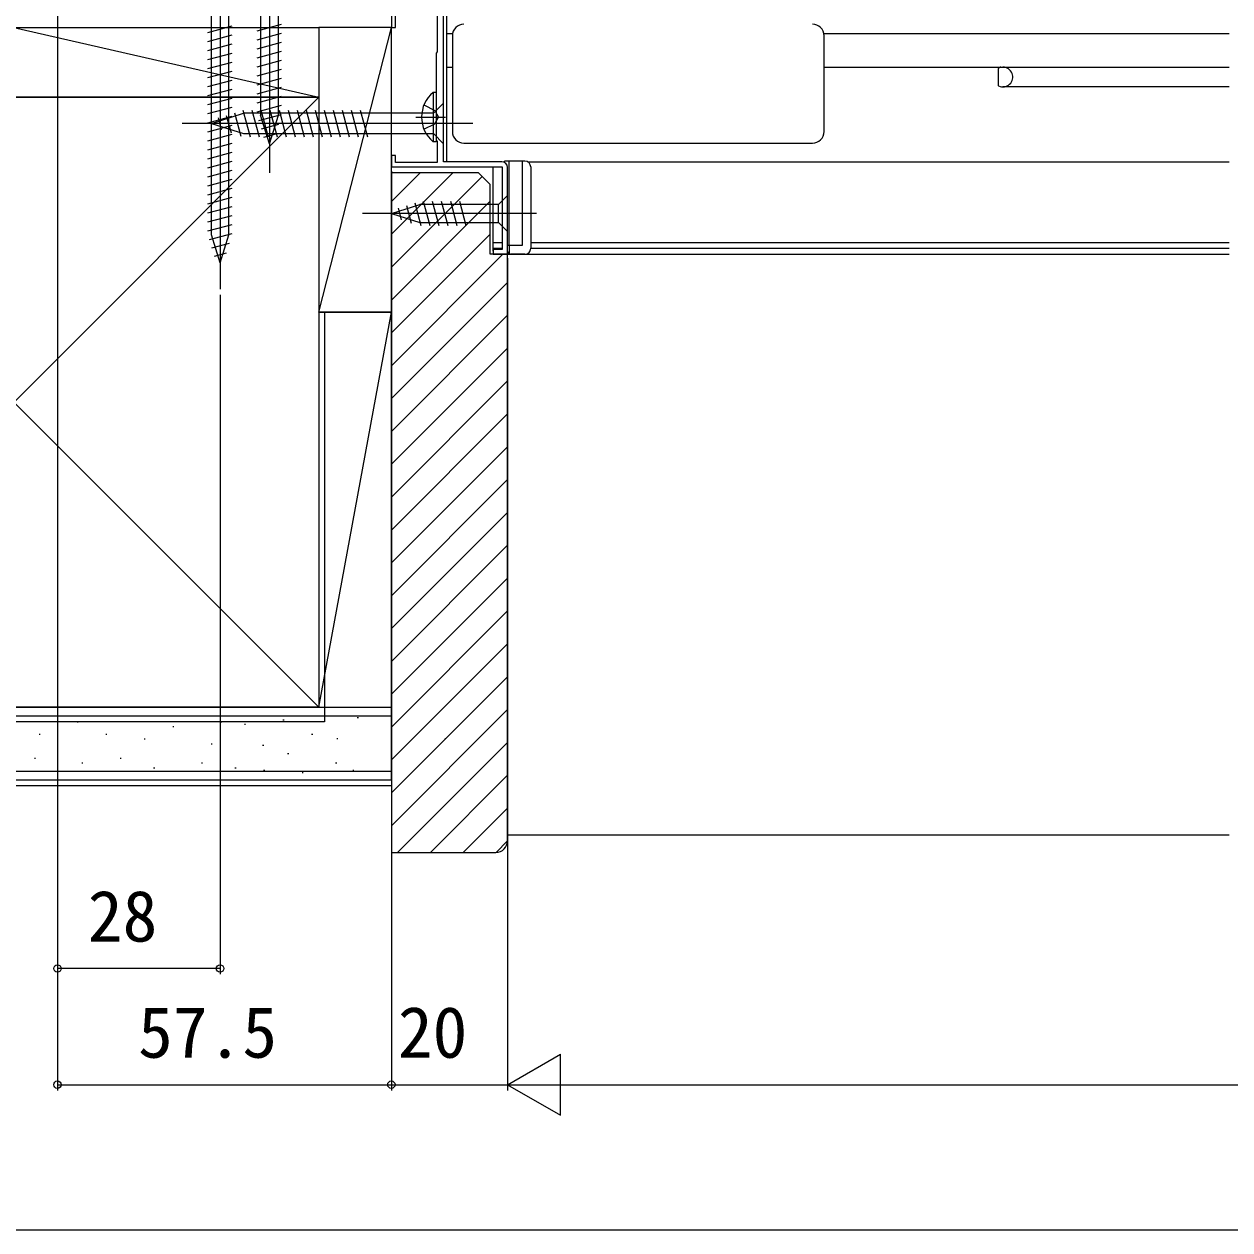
# Model space of a CAD drawing. Units: millimetres, scale not verified. Extents: x -525 to 525, y -783 to 779.
# Drawn here: x -313.2 to -105.6, y -782.9 to -575.3 of the extents above; entities that cross this region are included whole.
import ezdxf
from ezdxf.enums import TextEntityAlignment as Align

# ---------------------------------------------------------------- set-up
doc = ezdxf.new("R2010")
doc.units = ezdxf.units.MM
doc.header["$LTSCALE"] = 4
for name, color, linetype, lineweight in [('0-2_YKK_11', 7, 'Continuous', 18), ('0-4_YKK_12', 2, 'Continuous', 18), ('0-5_YKK_13', 4, 'Continuous', 18), ('0-A_YSS_KE', 3, 'Continuous', 18)]:
    doc.layers.add(name, color=color, linetype=linetype, lineweight=lineweight)
for name, color, linetype in [('0-7_YKK_D', 6, 'Continuous'), ('0-8_YKK_ZWAK', 7, 'Continuous'), ('0-9_YSS_K', 3, 'Continuous')]:
    doc.layers.add(name, color=color, linetype=linetype)
doc.styles.add('ＭＳ ゴシック', font='')
doc.styles.get('ＭＳ ゴシック').set_extended_font_data('MS Gothic')

msp = doc.modelspace()

# ---------------------------------------------------------------- linework, layer by layer
at = {"layer": '0-2_YKK_11', "color": 4}
for points in [[(-231, -599), (-241, -599), (-241, -567.6), (-234.6, -567.6)], [(-250, -571.627), (-250, -575.9), (-249.3, -575.9), (-249.3, -571.8)], [(-242.1, -571.8), (-242.1, -580.1), (-242.3, -580.3), (-242.3, -595.3), (-242.1, -595.5), (-242.1, -599.1), (-249.3, -599.1), (-249.3, -597.9), (-250, -597.9), (-250, -599.9), (-230.9, -599.9), (-230.9, -614.1), (-232.5, -614.1), (-232.5, -614.9), (-230, -614.9), (-230, -600)]]:
    msp.add_lwpolyline(points, dxfattribs=at)
msp.add_arc((-231, -600), 1, 0.00001, 89.99999, dxfattribs=at)
at = {"layer": '0-4_YKK_12'}
for p, q in [((-240.5, -567.6), (-240.5, -599)), ((-240.5, -576.9), (-239.41, -576.9)), ((-175.501, -576.9), (-105.75, -576.9)), ((-240.5, -582.7), (-239.501, -582.7)), ((-175.501, -582.7), (-105.75, -582.7)), ((-145.5, -583), (-145.288, -582.788)), ((-145.5, -583), (-145.5, -585.909)), ((-105.75, -586.1), (-144.7, -586.1)), ((-232.5, -614.4), (-232.5, -599.9)), ((-226.564, -599), (-105.75, -599)), ((-232.5, -612.9), (-230.9, -612.9)), ((-232.5, -613.9), (-230.917, -613.9)), ((-226, -612.9), (-105.75, -612.9)), ((-226, -613.9), (-105.75, -613.9)), ((-232.5, -614.6), (-232.5, -614.9)), ((-232.5, -614.9), (-232.2, -614.9)), ((-230.3, -614.9), (-105.75, -614.9))]:
    msp.add_line(p, q, dxfattribs=at)
for centre, radius, start, end in [((-144.7, -584.4), 1.7, 244.15807, 90), ((-145.076, -583), 0.3, 90, 135), ((-145.572, -586.2), 0.3, 64.15807, 76.15678)]:
    msp.add_arc(centre, radius, start, end, dxfattribs=at)
at = {"layer": '0-5_YKK_13'}
for p, q in [((-279.5, -536.15), (-279.5, -620.92)), ((-278, -611.6), (-278, -551.673)), ((-271, -565.9), (-271, -600.9)), ((-272.55, -572.45), (-272.55, -590.984)), ((-269.45, -590.984), (-269.45, -572.45)), ((-281.6, -576.741), (-277.4, -575.616)), ((-273.1, -576.429), (-268.9, -575.304)), ((-273.1, -577.982), (-268.9, -576.857)), ((-281.6, -578.294), (-277.4, -577.169)), ((-281.6, -579.847), (-277.4, -578.722)), ((-273.1, -579.535), (-268.9, -578.41)), ((-239.501, -577.299), (-239.501, -577.3)), ((-239.501, -577.3), (-239.501, -593.8)), ((-175.501, -593.8), (-175.501, -577.3)), ((-281.6, -581.4), (-277.4, -580.275)), ((-273.1, -581.088), (-268.9, -579.963)), ((-281.6, -582.953), (-277.4, -581.828)), ((-281.6, -584.506), (-277.4, -583.381)), ((-273.1, -582.641), (-268.9, -581.516)), ((-273.1, -584.194), (-268.9, -583.069)), ((-281.6, -586.059), (-277.4, -584.934)), ((-273.1, -585.747), (-268.9, -584.621)), ((-281.6, -587.612), (-277.4, -586.486)), ((-273.1, -587.3), (-268.9, -586.174)), ((-242.809, -587.05), (-242.809, -595.55)), ((-242.3, -587.05), (-242.809, -587.05)), ((-242.3, -587.05), (-242.3, -595.55)), ((-281.6, -589.165), (-277.4, -588.039)), ((-281.6, -590.718), (-277.4, -589.592)), ((-273.1, -588.853), (-268.9, -587.727)), ((-273.1, -590.406), (-268.9, -589.28)), ((-241, -588.9), (-242.75, -590.65)), ((-242.3, -589.3), (-242.3, -593.3)), ((-241, -595.9), (-241, -588.9)), ((-281.6, -592.271), (-277.4, -591.145)), ((-281, -592.4), (-275.45, -590.65)), ((-279.853, -591.462), (-279.304, -593.511)), ((-278.421, -591.01), (-277.608, -594.046)), ((-276.989, -590.559), (-275.912, -594.581)), ((-275.558, -590.107), (-274.327, -594.7)), ((-242.75, -590.65), (-275.45, -590.65)), ((-274.007, -590.1), (-272.774, -594.7)), ((-272.842, -591.889), (-268.9, -590.833)), ((-271, -595.9), (-272.55, -590.984)), ((-272.454, -590.1), (-271.221, -594.7)), ((-271, -595.9), (-269.45, -590.984)), ((-270.901, -590.1), (-269.668, -594.7)), ((-269.348, -590.1), (-268.115, -594.7)), ((-267.795, -590.1), (-266.562, -594.7)), ((-266.242, -590.1), (-265.009, -594.7)), ((-264.689, -590.1), (-263.457, -594.7)), ((-263.136, -590.1), (-261.904, -594.7)), ((-261.583, -590.1), (-260.351, -594.7)), ((-260.03, -590.1), (-258.798, -594.7)), ((-258.477, -590.1), (-257.245, -594.7)), ((-256.924, -590.1), (-255.692, -594.7)), ((-255.372, -590.1), (-254.139, -594.7)), ((-245.792, -591.3), (-240.705, -591.3)), ((-242.75, -594.15), (-242.75, -590.65)), ((-236, -592.4), (-286, -592.4)), ((-281.6, -593.823), (-277.4, -592.698)), ((-281, -592.4), (-275.45, -594.15)), ((-272.39, -593.321), (-269.354, -592.508)), ((-281.6, -595.376), (-277.4, -594.251)), ((-281.6, -596.929), (-277.4, -595.804)), ((-275.45, -594.15), (-242.75, -594.15)), ((-271.939, -594.753), (-269.889, -594.204)), ((-242.3, -595.55), (-242.809, -595.55)), ((-241, -595.9), (-242.75, -594.15)), ((-239.501, -593.8), (-239.501, -593.802)), ((-237.501, -595.8), (-177.501, -595.8)), ((-281.6, -598.482), (-277.4, -597.357)), ((-281.6, -600.035), (-277.4, -598.91)), ((-227, -598.9), (-230.5, -598.9)), ((-230.5, -599.134), (-230.5, -598.9)), ((-229.7, -613.4), (-229.7, -598.9)), ((-227.5, -598.9), (-227.5, -613.4)), ((-226, -599.9), (-226, -613.9)), ((-281.6, -601.588), (-277.4, -600.463)), ((-281.6, -603.141), (-277.4, -602.016)), ((-281.6, -604.694), (-277.4, -603.569)), ((-281.6, -606.247), (-277.4, -605.121)), ((-245.989, -606.059), (-244.933, -610)), ((-244.506, -605.8), (-243.38, -610)), ((-242.953, -605.8), (-241.828, -610)), ((-241.4, -605.8), (-240.275, -610)), ((-239.847, -605.8), (-238.722, -610)), ((-238.294, -605.8), (-237.169, -610)), ((-230, -604.8), (-231.55, -606.35)), ((-230, -611), (-230, -604.8)), ((-281.6, -607.8), (-277.4, -606.674)), ((-281.6, -609.353), (-277.4, -608.227)), ((-225, -607.9), (-255, -607.9)), ((-250, -607.9), (-245.084, -606.35)), ((-250, -607.9), (-245.084, -609.45)), ((-248.853, -606.962), (-248.304, -609.011)), ((-247.421, -606.51), (-246.608, -609.546)), ((-231.55, -606.35), (-245.084, -606.35)), ((-231.55, -609.45), (-231.55, -606.35)), ((-281.6, -610.906), (-277.4, -609.78)), ((-245.084, -609.45), (-231.55, -609.45)), ((-230, -611), (-231.55, -609.45)), ((-281.342, -612.389), (-277.4, -611.333)), ((-279.5, -616.4), (-281, -611.6)), ((-279.5, -616.4), (-278, -611.6)), ((-280.89, -613.821), (-277.854, -613.008)), ((-230, -614.4), (-230, -613.4)), ((-227.5, -613.4), (-230, -613.4)), ((-229.7, -613.4), (-229.7, -614.858)), ((-280.439, -615.253), (-278.389, -614.704)), ((-227, -614.9), (-229.5, -614.9))]:
    msp.add_line(p, q, dxfattribs=at)
for points in [[(-281, -611.6), (-281, -551.673), (-278, -551.673)], [(-244.396, -589.225), (-242.49, -590.155), (-241.881, -591.3)], [(-244.396, -593.375), (-242.49, -592.445), (-241.881, -591.3)]]:
    msp.add_lwpolyline(points, dxfattribs=at)
for centre, radius, start, end in [((-237.501, -577.3), 2, 90.03489, 179.96511), ((-177.501, -577.3), 2, 0.03489, 89.96511), ((-239.269, -591.3), 5.531, 129.79413, 230.20587), ((-237.501, -593.8), 2, 180.03489, 269.96511), ((-177.501, -593.8), 2, 270.03489, 359.96511), ((-227, -599.9), 1, 0.00013, 90), ((-229.5, -614.4), 0.5, 180.00009, 270), ((-227, -613.9), 1, 270, 0.00013)]:
    msp.add_arc(centre, radius, start, end, dxfattribs=at)
at = {"layer": '0-7_YKK_D'}
for p, q in [((-307.5, -538.401), (-307.5, -738.9)), ((-307.5, -538.401), (-307.5, -758.9)), ((-250, -600.6), (-250, -758.9)), ((-250, -600.6), (-250, -758.9)), ((-230, -615.593), (-230, -758.9)), ((-230, -615.6), (-230, -758.9)), ((-279.5, -621.921), (-279.5, -738.9)), ((-279.5, -737.9), (-307.5, -737.9)), ((-230, -757.9), (-220.907, -752.65)), ((-220.907, -763.15), (-220.907, -752.65)), ((-307.5, -757.9), (-250, -757.9)), ((-250, -757.9), (-230, -757.9)), ((-230, -757.9), (-220.907, -763.15)), ((-230, -757.9), (-211.814, -757.9)), ((-219.5, -757.9), (219.5, -757.9))]:
    msp.add_line(p, q, dxfattribs=at)
for centre in [(-307.5, -737.9), (-279.5, -737.9), (-307.5, -757.9), (-250, -757.9)]:
    msp.add_circle(centre, 0.637, dxfattribs=at)
at = {"layer": '0-8_YKK_ZWAK'}
msp.add_lwpolyline([(-525, -782.9), (525, -782.9), (525, 747.1)], dxfattribs=at)
at = {"layer": '0-9_YSS_K'}
for p, q in [((-315, -575.9), (-262.5, -587.9)), ((-262.5, -624.9), (-250, -575.9)), ((-262.5, -692.9), (-367.5, -587.9)), ((-262.5, -587.9), (-367.5, -692.9)), ((-239.412, -600.9), (-250, -611.488)), ((-245.069, -600.9), (-250, -605.831)), ((-234.378, -601.523), (-250, -617.145)), ((-233.049, -605.851), (-250, -622.802)), ((-233, -611.459), (-250, -628.459)), ((-230.785, -614.9), (-250, -634.116)), ((-230, -619.772), (-250, -639.773)), ((-262.5, -692.9), (-250, -624.9)), ((-230, -625.429), (-250, -645.429)), ((-230, -631.086), (-250, -651.086)), ((-230, -636.743), (-250, -656.743)), ((-230, -642.4), (-250, -662.4)), ((-230, -648.057), (-250, -668.057)), ((-230, -653.714), (-250, -673.714)), ((-230, -659.371), (-250, -679.371)), ((-230, -665.027), (-250, -685.027)), ((-230, -670.684), (-250, -690.684)), ((-230, -676.341), (-250, -696.341)), ((-230, -681.998), (-250, -701.998)), ((-230, -687.655), (-250, -707.655)), ((-230, -693.312), (-250, -713.312)), ((-450, -694.4), (-250, -694.4)), ((-303.924, -695.466), (-304.124, -695.466)), ((-279.199, -695.466), (-279.399, -695.466)), ((-268.482, -695.119), (-268.682, -695.119)), ((-255.684, -694.73), (-255.884, -694.73)), ((-287.441, -696.29), (-287.641, -696.29)), ((-275.108, -695.899), (-275.308, -695.899)), ((-310.449, -697.614), (-310.649, -697.614)), ((-298.979, -697.614), (-299.179, -697.614)), ((-292.386, -698.438), (-292.586, -698.438)), ((-280.847, -699.262), (-281.047, -699.262)), ((-271.99, -699.517), (-272.19, -699.517)), ((-263.54, -697.614), (-263.74, -697.614)), ((-259.192, -698.348), (-259.392, -698.348)), ((-230, -698.969), (-248.932, -717.9)), ((-240.617, -698.348), (-240.817, -698.348)), ((-267.661, -700.911), (-267.861, -700.911)), ((-311.273, -701.735), (-311.473, -701.735)), ((-303.1, -702.559), (-303.3, -702.559)), ((-296.506, -701.735), (-296.706, -701.735)), ((-290.737, -703.383), (-290.937, -703.383)), ((-282.496, -702.559), (-282.696, -702.559)), ((-276.727, -703.383), (-276.927, -703.383)), ((-259.419, -702.559), (-259.619, -702.559)), ((-450, -703.9), (-250, -703.9)), ((-271.8, -703.805), (-272, -703.805)), ((-265.188, -704.207), (-265.388, -704.207)), ((-256.464, -703.805), (-256.664, -703.805)), ((-230, -704.625), (-243.275, -717.9)), ((-450, -706.4), (-250, -706.4)), ((-230, -710.282), (-237.618, -717.9)), ((-230, -715.939), (-231.961, -717.9)), ((-230, -714.9), (-105.75, -714.9))]:
    msp.add_line(p, q, dxfattribs=at)
for points in [[(-315, -587.9), (-315, -575.9), (-262.5, -575.9), (-262.5, -587.9)], [(-250, -624.9), (-250, -575.9), (-262.5, -575.9), (-262.5, -624.9)], [(-250, -692.9), (-250, -624.9), (-262.5, -624.9), (-262.5, -692.9)]]:
    msp.add_lwpolyline(points, close=True, dxfattribs=at)
at = {"layer": '0-A_YSS_KE'}
for p, q in [((-261.5, -624.9), (-261.5, -695.4)), ((-450, -692.9), (-250, -692.9)), ((-250, -705.4), (-250, -692.9)), ((-261.5, -695.4), (-450, -695.4)), ((-450, -705.4), (-250, -705.4))]:
    msp.add_line(p, q, dxfattribs=at)
for points in [[(-367.5, -587.9), (-262.5, -587.9), (-262.5, -692.9), (-367.5, -692.9)], [(-250, -600.9), (-250, -717.9), (-232, -717.9)], [(-230, -715.9), (-230, -614.9), (-233, -614.9), (-233, -602.9), (-235, -600.9), (-250, -600.9)]]:
    msp.add_lwpolyline(points, dxfattribs=at)
msp.add_arc((-232, -715.9), 2, 270.00001, 359.99999, dxfattribs=at)

# ---------------------------------------------------------------- texts
at = {"layer": '0-7_YKK_D', "style": 'ＭＳ ゴシック'}
for s, p in [('28', (-302.262, -735.9)), ('57.5', (-293.614, -755.9)), ('20', (-248.889, -755.9))]:
    msp.add_text(s, height=8.798, dxfattribs=at).set_placement(p, align=Align.BOTTOM_LEFT)

doc.saveas('drawing.dxf')
